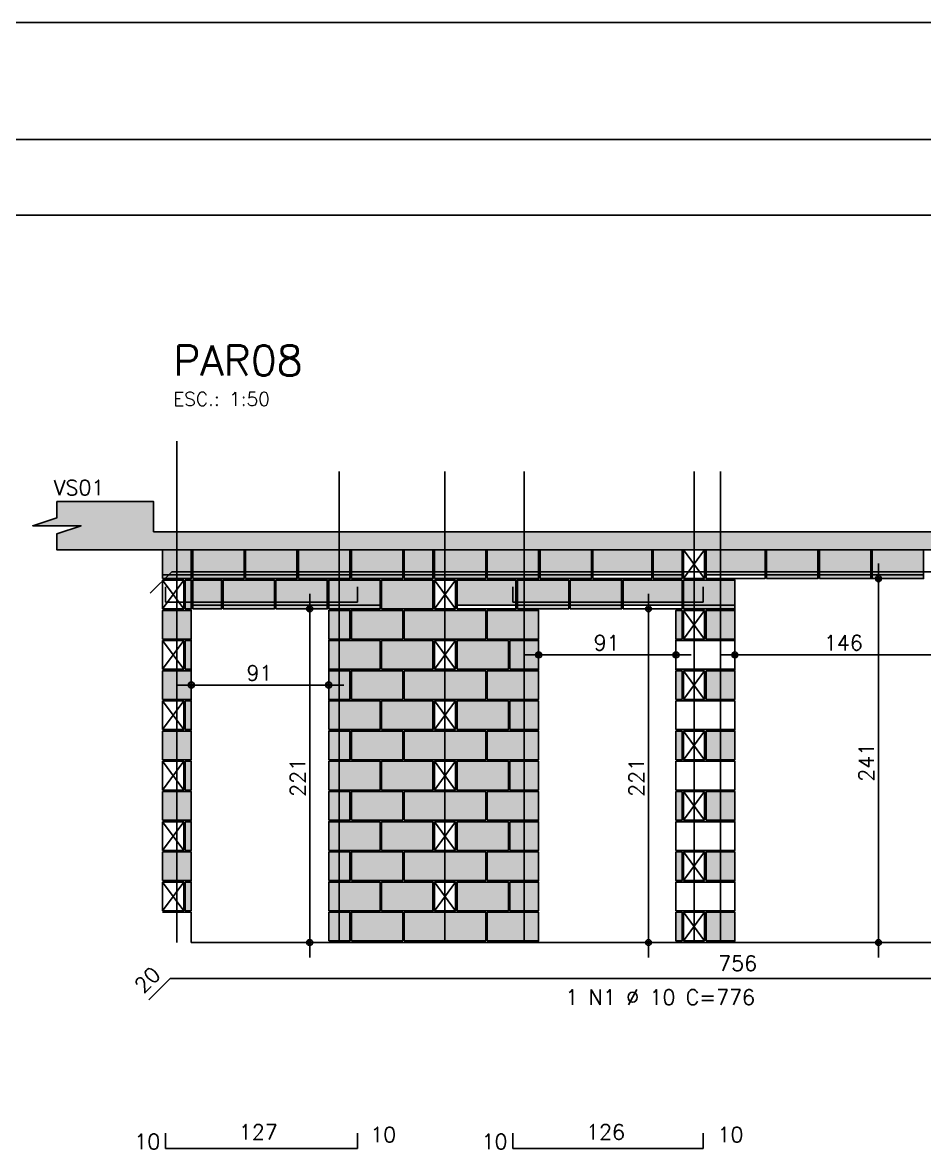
# Model space of a CAD drawing. Extents: x -1.9 to 86, y -1.6 to 61.
# Drawn here: x 6.68 to 18.62, y 45.97 to 60.95 of the extents above; entities that cross this region are included whole.
import ezdxf

# ---------------------------------------------------------------- set-up
doc = ezdxf.new("R2010")
doc.units = 0
doc.header["$MEASUREMENT"] = 0
doc.linetypes.add('HIDDEN', pattern=[9.525, 6.35, -3.175])
doc.layers.get('Defpoints').update_dxf_attribs({"linetype": 'CONTINUOUS'})
for name, color, linetype in [('25', 1, 'CONTINUOUS'), ('ARQ_FOLHA', 7, 'CONTINUOUS'), ('PENA_01', 1, 'CONTINUOUS'), ('PENA_02', 2, 'CONTINUOUS'), ('PENA_03', 3, 'CONTINUOUS'), ('PENA_05', 5, 'CONTINUOUS'), ('PENA_06', 6, 'CONTINUOUS'), ('PENA_09', 254, 'CONTINUOUS'), ('PENA_11', 252, 'CONTINUOUS'), ('PENA_19', 240, 'CONTINUOUS'), ('PENA_21', 100, 'CONTINUOUS'), ('PENA_23', 50, 'CONTINUOUS')]:
    doc.layers.add(name, color=color, linetype=linetype)
doc.styles.get("Standard").update_dxf_attribs({"font": 'ROMANS.SHX'})

msp = doc.modelspace()

# ---------------------------------------------------------------- linework, layer by layer
at = {"layer": '25', "linetype": 'Continuous'}
for points in [[(8.91, 53.564), (8.83, 53.564), (8.83, 53.184), (8.91, 53.184), (8.91, 53.564)], [(15.41, 53.164), (15.33, 53.164), (15.33, 52.784), (15.41, 52.784), (15.41, 53.164)], [(8.91, 52.764), (8.83, 52.764), (8.83, 52.384), (8.91, 52.384), (8.91, 52.764)], [(15.41, 52.364), (15.33, 52.364), (15.33, 51.984), (15.41, 51.984), (15.41, 52.364)], [(8.91, 51.964), (8.83, 51.964), (8.83, 51.584), (8.91, 51.584), (8.91, 51.964)], [(15.41, 51.564), (15.33, 51.564), (15.33, 51.184), (15.41, 51.184), (15.41, 51.564)], [(8.91, 51.164), (8.83, 51.164), (8.83, 50.784), (8.91, 50.784), (8.91, 51.164)], [(15.41, 50.764), (15.33, 50.764), (15.33, 50.384), (15.41, 50.384), (15.41, 50.764)], [(8.91, 50.364), (8.83, 50.364), (8.83, 49.984), (8.91, 49.984), (8.91, 50.364)], [(15.41, 49.964), (15.33, 49.964), (15.33, 49.584), (15.41, 49.584), (15.41, 49.964)], [(8.91, 49.564), (8.83, 49.564), (8.83, 49.184), (8.91, 49.184), (8.91, 49.564)], [(15.41, 49.164), (15.33, 49.164), (15.33, 48.784), (15.41, 48.784), (15.41, 49.164)]]:
    msp.add_lwpolyline(points, dxfattribs=at)
for points in [[(8.91, 53.564), (8.83, 53.564), (8.83, 53.184)], [(8.91, 53.564), (8.83, 53.184), (8.91, 53.184)], [(8.91, 53.564), (8.91, 53.184), (8.91, 53.564)], [(15.41, 53.164), (15.33, 53.164), (15.33, 52.784)], [(15.41, 53.164), (15.33, 52.784), (15.41, 52.784)], [(15.41, 53.164), (15.41, 52.784), (15.41, 53.164)], [(8.91, 52.764), (8.83, 52.764), (8.83, 52.384)], [(8.91, 52.764), (8.83, 52.384), (8.91, 52.384)], [(8.91, 52.764), (8.91, 52.384), (8.91, 52.764)], [(15.41, 52.364), (15.33, 52.364), (15.33, 51.984)], [(15.41, 52.364), (15.33, 51.984), (15.41, 51.984)], [(15.41, 52.364), (15.41, 51.984), (15.41, 52.364)], [(8.91, 51.964), (8.83, 51.964), (8.83, 51.584)], [(8.91, 51.964), (8.83, 51.584), (8.91, 51.584)], [(8.91, 51.964), (8.91, 51.584), (8.91, 51.964)], [(15.41, 51.564), (15.33, 51.564), (15.33, 51.184)], [(15.41, 51.564), (15.33, 51.184), (15.41, 51.184)], [(15.41, 51.564), (15.41, 51.184), (15.41, 51.564)], [(8.91, 51.164), (8.83, 51.164), (8.83, 50.784)], [(8.91, 51.164), (8.83, 50.784), (8.91, 50.784)], [(8.91, 51.164), (8.91, 50.784), (8.91, 51.164)], [(15.41, 50.764), (15.33, 50.764), (15.33, 50.384)], [(15.41, 50.764), (15.33, 50.384), (15.41, 50.384)], [(15.41, 50.764), (15.41, 50.384), (15.41, 50.764)], [(8.91, 50.364), (8.83, 50.364), (8.83, 49.984)], [(8.91, 50.364), (8.83, 49.984), (8.91, 49.984)], [(8.91, 50.364), (8.91, 49.984), (8.91, 50.364)], [(15.41, 49.964), (15.33, 49.964), (15.33, 49.584)], [(15.41, 49.964), (15.33, 49.584), (15.41, 49.584)], [(15.41, 49.964), (15.41, 49.584), (15.41, 49.964)], [(8.91, 49.564), (8.83, 49.564), (8.83, 49.184)], [(8.91, 49.564), (8.83, 49.184), (8.91, 49.184)], [(8.91, 49.564), (8.91, 49.184), (8.91, 49.564)], [(15.41, 49.164), (15.33, 49.164), (15.33, 48.784)], [(15.41, 49.164), (15.33, 48.784), (15.41, 48.784)], [(15.41, 49.164), (15.41, 48.784), (15.41, 49.164)]]:
    msp.add_solid(points, dxfattribs=at)
at = {"layer": 'ARQ_FOLHA', "color": 1}
for points in [[(0, 0), (84.1, 0), (84.1, 59.4), (0, 59.4)], [(2.5, 1), (83.1, 1), (83.1, 58.4), (2.5, 58.4)]]:
    msp.add_lwpolyline(points, close=True, dxfattribs=at)
at = {"layer": 'Defpoints', "color": 8, "linetype": 'HIDDEN', "ltscale": 100}
msp.add_lwpolyline([(-1.95, 60.95), (-1.95, -1.55), (86.05, -1.55), (86.05, 60.95)], close=True, dxfattribs=at)
at = {"layer": 'PENA_01', "linetype": 'Continuous'}
for p, q in [((18.013, 53.784), (18.013, 48.564)), ((8.53, 53.634), (8.91, 53.634)), ((8.93, 53.634), (9.61, 53.634)), ((9.63, 53.634), (10.31, 53.634)), ((10.33, 53.634), (11.01, 53.634)), ((11.03, 53.634), (11.71, 53.634)), ((11.73, 53.634), (12.11, 53.634)), ((12.13, 53.634), (12.81, 53.634)), ((12.83, 53.634), (13.51, 53.634)), ((13.53, 53.634), (14.21, 53.634)), ((14.23, 53.634), (15.01, 53.634)), ((15.03, 53.634), (15.41, 53.634)), ((15.73, 53.634), (16.51, 53.634)), ((16.53, 53.634), (17.21, 53.634)), ((17.23, 53.634), (17.91, 53.634)), ((17.93, 53.634), (18.61, 53.634)), ((18.07, 53.584), (17.813, 53.584)), ((10.479, 53.384), (10.479, 48.564)), ((14.966, 53.384), (14.966, 48.564)), ((8.93, 53.234), (9.31, 53.234)), ((9.33, 53.234), (10.01, 53.234)), ((10.03, 53.234), (10.71, 53.234)), ((10.51, 53.184), (10.279, 53.184)), ((10.73, 53.234), (11.41, 53.234)), ((12.43, 53.234), (13.21, 53.234)), ((13.23, 53.234), (13.91, 53.234)), ((13.93, 53.234), (14.61, 53.234)), ((14.63, 53.234), (15.41, 53.234)), ((14.82, 53.184), (14.766, 53.184)), ((15.43, 53.234), (16.11, 53.234)), ((16.11, 53.199), (16.11, 52.374)), ((8.91, 52.774), (8.91, 51.974)), ((10.73, 52.774), (10.73, 51.974)), ((13.51, 52.774), (13.51, 52.374)), ((15.33, 52.774), (15.33, 52.374)), ((13.31, 52.574), (15.53, 52.574)), ((15.91, 52.574), (19.23, 52.574)), ((8.71, 52.174), (10.93, 52.174)), ((10.53, 48.764), (10.279, 48.764)), ((14.954, 48.764), (14.766, 48.764)), ((18.15, 48.764), (17.813, 48.764))]:
    msp.add_line(p, q, dxfattribs=at)
at = {"layer": 'PENA_02', "linetype": 'Continuous'}
for p, q in [((15.71, 53.964), (15.43, 53.964)), ((15.43, 53.964), (15.43, 53.584)), ((15.71, 53.584), (15.71, 53.964)), ((8.81, 53.564), (8.53, 53.564)), ((8.53, 53.564), (8.53, 53.184)), ((8.81, 53.184), (8.81, 53.564)), ((12.41, 53.564), (12.13, 53.564)), ((12.13, 53.564), (12.13, 53.184)), ((12.41, 53.184), (12.41, 53.564)), ((15.43, 53.584), (15.71, 53.584)), ((8.53, 53.184), (8.81, 53.184)), ((12.13, 53.184), (12.41, 53.184)), ((15.71, 53.164), (15.43, 53.164)), ((15.43, 53.164), (15.43, 52.784)), ((15.71, 52.784), (15.71, 53.164)), ((8.81, 52.764), (8.53, 52.764)), ((8.53, 52.764), (8.53, 52.384)), ((8.81, 52.384), (8.81, 52.764)), ((12.41, 52.764), (12.13, 52.764)), ((12.13, 52.764), (12.13, 52.384)), ((12.41, 52.384), (12.41, 52.764)), ((15.43, 52.784), (15.71, 52.784)), ((8.53, 52.384), (8.81, 52.384)), ((12.13, 52.384), (12.41, 52.384)), ((15.71, 52.364), (15.43, 52.364)), ((15.43, 52.364), (15.43, 51.984)), ((15.71, 51.984), (15.71, 52.364)), ((15.43, 51.984), (15.71, 51.984)), ((8.81, 51.964), (8.53, 51.964)), ((8.53, 51.964), (8.53, 51.584)), ((8.81, 51.584), (8.81, 51.964)), ((12.41, 51.964), (12.13, 51.964)), ((12.13, 51.964), (12.13, 51.584)), ((12.41, 51.584), (12.41, 51.964)), ((8.53, 51.584), (8.81, 51.584)), ((12.13, 51.584), (12.41, 51.584)), ((15.71, 51.564), (15.43, 51.564)), ((15.43, 51.564), (15.43, 51.184)), ((15.71, 51.184), (15.71, 51.564)), ((8.81, 51.164), (8.53, 51.164)), ((8.53, 51.164), (8.53, 50.784)), ((8.81, 50.784), (8.81, 51.164)), ((12.41, 51.164), (12.13, 51.164)), ((12.13, 51.164), (12.13, 50.784)), ((12.41, 50.784), (12.41, 51.164)), ((15.43, 51.184), (15.71, 51.184)), ((8.53, 50.784), (8.81, 50.784)), ((12.13, 50.784), (12.41, 50.784)), ((15.71, 50.764), (15.43, 50.764)), ((15.43, 50.764), (15.43, 50.384)), ((15.71, 50.384), (15.71, 50.764)), ((8.81, 50.364), (8.53, 50.364)), ((8.53, 50.364), (8.53, 49.984)), ((8.81, 49.984), (8.81, 50.364)), ((12.41, 50.364), (12.13, 50.364)), ((12.13, 50.364), (12.13, 49.984)), ((12.41, 49.984), (12.41, 50.364)), ((15.43, 50.384), (15.71, 50.384)), ((8.53, 49.984), (8.81, 49.984)), ((12.13, 49.984), (12.41, 49.984)), ((15.71, 49.964), (15.43, 49.964)), ((15.43, 49.964), (15.43, 49.584)), ((15.71, 49.584), (15.71, 49.964)), ((15.43, 49.584), (15.71, 49.584)), ((8.81, 49.564), (8.53, 49.564)), ((8.53, 49.564), (8.53, 49.184)), ((8.81, 49.184), (8.81, 49.564)), ((12.41, 49.564), (12.13, 49.564)), ((12.13, 49.564), (12.13, 49.184)), ((12.41, 49.184), (12.41, 49.564)), ((8.53, 49.184), (8.81, 49.184)), ((8.91, 49.164), (8.53, 49.164)), ((8.91, 48.764), (8.91, 49.164)), ((12.13, 49.184), (12.41, 49.184)), ((15.71, 49.164), (15.43, 49.164)), ((15.43, 49.164), (15.43, 48.784)), ((15.71, 48.784), (15.71, 49.164)), ((8.91, 48.764), (35.21, 48.764)), ((15.43, 48.784), (15.71, 48.784))]:
    msp.add_line(p, q, dxfattribs=at)
for points in [[(8.41, 54.204), (35.21, 54.204), (35.21, 53.964), (7.13, 53.964), (7.13, 54.178), (7.45, 54.284), (6.81, 54.284), (7.13, 54.391), (7.13, 54.604), (8.41, 54.604), (8.41, 54.204)], [(8.53, 53.584), (8.91, 53.584), (8.91, 53.964), (8.53, 53.964), (8.53, 53.584)], [(8.93, 53.584), (9.61, 53.584), (9.61, 53.964), (8.93, 53.964), (8.93, 53.584)], [(9.63, 53.584), (10.31, 53.584), (10.31, 53.964), (9.63, 53.964), (9.63, 53.584)], [(10.33, 53.584), (11.01, 53.584), (11.01, 53.964), (10.33, 53.964), (10.33, 53.584)], [(11.03, 53.584), (11.71, 53.584), (11.71, 53.964), (11.03, 53.964), (11.03, 53.584)], [(11.73, 53.584), (12.11, 53.584), (12.11, 53.964), (11.73, 53.964), (11.73, 53.584)], [(12.13, 53.584), (12.81, 53.584), (12.81, 53.964), (12.13, 53.964), (12.13, 53.584)], [(12.83, 53.584), (13.51, 53.584), (13.51, 53.964), (12.83, 53.964), (12.83, 53.584)], [(13.53, 53.584), (14.21, 53.584), (14.21, 53.964), (13.53, 53.964), (13.53, 53.584)], [(14.23, 53.584), (15.01, 53.584), (15.01, 53.964), (14.23, 53.964), (14.23, 53.584)], [(15.03, 53.584), (15.41, 53.584), (15.41, 53.964), (15.03, 53.964), (15.03, 53.584)], [(15.73, 53.584), (16.51, 53.584), (16.51, 53.964), (15.73, 53.964), (15.73, 53.584)], [(16.53, 53.584), (17.21, 53.584), (17.21, 53.964), (16.53, 53.964), (16.53, 53.584)], [(17.23, 53.584), (17.91, 53.584), (17.91, 53.964), (17.23, 53.964), (17.23, 53.584)], [(17.93, 53.584), (18.61, 53.584), (18.61, 53.964), (17.93, 53.964), (17.93, 53.584)], [(8.83, 53.184), (8.91, 53.184), (8.91, 53.564), (8.83, 53.564), (8.83, 53.184)], [(8.93, 53.184), (9.31, 53.184), (9.31, 53.564), (8.93, 53.564), (8.93, 53.184)], [(9.33, 53.184), (10.01, 53.184), (10.01, 53.564), (9.33, 53.564), (9.33, 53.184)], [(10.03, 53.184), (10.71, 53.184), (10.71, 53.564), (10.03, 53.564), (10.03, 53.184)], [(10.73, 53.184), (11.41, 53.184), (11.41, 53.564), (10.73, 53.564), (10.73, 53.184)], [(11.43, 53.184), (12.11, 53.184), (12.11, 53.564), (11.43, 53.564), (11.43, 53.184)], [(12.43, 53.184), (13.21, 53.184), (13.21, 53.564), (12.43, 53.564), (12.43, 53.184)], [(13.23, 53.184), (13.91, 53.184), (13.91, 53.564), (13.23, 53.564), (13.23, 53.184)], [(13.93, 53.184), (14.61, 53.184), (14.61, 53.564), (13.93, 53.564), (13.93, 53.184)], [(14.63, 53.184), (15.41, 53.184), (15.41, 53.564), (14.63, 53.564), (14.63, 53.184)], [(15.43, 53.184), (16.11, 53.184), (16.11, 53.564), (15.43, 53.564), (15.43, 53.184)], [(8.53, 52.784), (8.91, 52.784), (8.91, 53.164), (8.53, 53.164), (8.53, 52.784)], [(10.73, 52.784), (11.01, 52.784), (11.01, 53.164), (10.73, 53.164), (10.73, 52.784)], [(11.03, 52.784), (11.71, 52.784), (11.71, 53.164), (11.03, 53.164), (11.03, 52.784)], [(11.73, 52.784), (12.81, 52.784), (12.81, 53.164), (11.73, 53.164), (11.73, 52.784)], [(12.83, 52.784), (13.51, 52.784), (13.51, 53.164), (12.83, 53.164), (12.83, 52.784)], [(15.33, 52.784), (15.41, 52.784), (15.41, 53.164), (15.33, 53.164), (15.33, 52.784)], [(15.73, 52.784), (16.11, 52.784), (16.11, 53.164), (15.73, 53.164), (15.73, 52.784)], [(8.83, 52.384), (8.91, 52.384), (8.91, 52.764), (8.83, 52.764), (8.83, 52.384)], [(10.73, 52.384), (11.41, 52.384), (11.41, 52.764), (10.73, 52.764), (10.73, 52.384)], [(11.43, 52.384), (12.11, 52.384), (12.11, 52.764), (11.43, 52.764), (11.43, 52.384)], [(12.43, 52.384), (13.11, 52.384), (13.11, 52.764), (12.43, 52.764), (12.43, 52.384)], [(13.13, 52.384), (13.51, 52.384), (13.51, 52.764), (13.13, 52.764), (13.13, 52.384)], [(15.33, 52.384), (16.11, 52.384), (16.11, 52.764), (15.33, 52.764), (15.33, 52.384)], [(8.53, 51.984), (8.91, 51.984), (8.91, 52.364), (8.53, 52.364), (8.53, 51.984)], [(10.73, 51.984), (11.01, 51.984), (11.01, 52.364), (10.73, 52.364), (10.73, 51.984)], [(11.03, 51.984), (11.71, 51.984), (11.71, 52.364), (11.03, 52.364), (11.03, 51.984)], [(11.73, 51.984), (12.81, 51.984), (12.81, 52.364), (11.73, 52.364), (11.73, 51.984)], [(12.83, 51.984), (13.51, 51.984), (13.51, 52.364), (12.83, 52.364), (12.83, 51.984)], [(15.33, 51.984), (15.41, 51.984), (15.41, 52.364), (15.33, 52.364), (15.33, 51.984)], [(15.73, 51.984), (16.11, 51.984), (16.11, 52.364), (15.73, 52.364), (15.73, 51.984)], [(8.83, 51.584), (8.91, 51.584), (8.91, 51.964), (8.83, 51.964), (8.83, 51.584)], [(10.73, 51.584), (11.41, 51.584), (11.41, 51.964), (10.73, 51.964), (10.73, 51.584)], [(11.43, 51.584), (12.11, 51.584), (12.11, 51.964), (11.43, 51.964), (11.43, 51.584)], [(12.43, 51.584), (13.11, 51.584), (13.11, 51.964), (12.43, 51.964), (12.43, 51.584)], [(13.13, 51.584), (13.51, 51.584), (13.51, 51.964), (13.13, 51.964), (13.13, 51.584)], [(15.33, 51.584), (16.11, 51.584), (16.11, 51.964), (15.33, 51.964), (15.33, 51.584)], [(8.53, 51.184), (8.91, 51.184), (8.91, 51.564), (8.53, 51.564), (8.53, 51.184)], [(10.73, 51.184), (11.01, 51.184), (11.01, 51.564), (10.73, 51.564), (10.73, 51.184)], [(11.03, 51.184), (11.71, 51.184), (11.71, 51.564), (11.03, 51.564), (11.03, 51.184)], [(11.73, 51.184), (12.81, 51.184), (12.81, 51.564), (11.73, 51.564), (11.73, 51.184)], [(12.83, 51.184), (13.51, 51.184), (13.51, 51.564), (12.83, 51.564), (12.83, 51.184)], [(15.33, 51.184), (15.41, 51.184), (15.41, 51.564), (15.33, 51.564), (15.33, 51.184)], [(15.73, 51.184), (16.11, 51.184), (16.11, 51.564), (15.73, 51.564), (15.73, 51.184)], [(8.83, 50.784), (8.91, 50.784), (8.91, 51.164), (8.83, 51.164), (8.83, 50.784)], [(10.73, 50.784), (11.41, 50.784), (11.41, 51.164), (10.73, 51.164), (10.73, 50.784)], [(11.43, 50.784), (12.11, 50.784), (12.11, 51.164), (11.43, 51.164), (11.43, 50.784)], [(12.43, 50.784), (13.11, 50.784), (13.11, 51.164), (12.43, 51.164), (12.43, 50.784)], [(13.13, 50.784), (13.51, 50.784), (13.51, 51.164), (13.13, 51.164), (13.13, 50.784)], [(15.33, 50.784), (16.11, 50.784), (16.11, 51.164), (15.33, 51.164), (15.33, 50.784)], [(8.53, 50.384), (8.91, 50.384), (8.91, 50.764), (8.53, 50.764), (8.53, 50.384)], [(10.73, 50.384), (11.01, 50.384), (11.01, 50.764), (10.73, 50.764), (10.73, 50.384)], [(11.03, 50.384), (11.71, 50.384), (11.71, 50.764), (11.03, 50.764), (11.03, 50.384)], [(11.73, 50.384), (12.81, 50.384), (12.81, 50.764), (11.73, 50.764), (11.73, 50.384)], [(12.83, 50.384), (13.51, 50.384), (13.51, 50.764), (12.83, 50.764), (12.83, 50.384)], [(15.33, 50.384), (15.41, 50.384), (15.41, 50.764), (15.33, 50.764), (15.33, 50.384)], [(15.73, 50.384), (16.11, 50.384), (16.11, 50.764), (15.73, 50.764), (15.73, 50.384)], [(8.83, 49.984), (8.91, 49.984), (8.91, 50.364), (8.83, 50.364), (8.83, 49.984)], [(10.73, 49.984), (11.41, 49.984), (11.41, 50.364), (10.73, 50.364), (10.73, 49.984)], [(11.43, 49.984), (12.11, 49.984), (12.11, 50.364), (11.43, 50.364), (11.43, 49.984)], [(12.43, 49.984), (13.11, 49.984), (13.11, 50.364), (12.43, 50.364), (12.43, 49.984)], [(13.13, 49.984), (13.51, 49.984), (13.51, 50.364), (13.13, 50.364), (13.13, 49.984)], [(15.33, 49.984), (16.11, 49.984), (16.11, 50.364), (15.33, 50.364), (15.33, 49.984)], [(8.53, 49.584), (8.91, 49.584), (8.91, 49.964), (8.53, 49.964), (8.53, 49.584)], [(10.73, 49.584), (11.01, 49.584), (11.01, 49.964), (10.73, 49.964), (10.73, 49.584)], [(11.03, 49.584), (11.71, 49.584), (11.71, 49.964), (11.03, 49.964), (11.03, 49.584)], [(11.73, 49.584), (12.81, 49.584), (12.81, 49.964), (11.73, 49.964), (11.73, 49.584)], [(12.83, 49.584), (13.51, 49.584), (13.51, 49.964), (12.83, 49.964), (12.83, 49.584)], [(15.33, 49.584), (15.41, 49.584), (15.41, 49.964), (15.33, 49.964), (15.33, 49.584)], [(15.73, 49.584), (16.11, 49.584), (16.11, 49.964), (15.73, 49.964), (15.73, 49.584)], [(8.83, 49.184), (8.91, 49.184), (8.91, 49.564), (8.83, 49.564), (8.83, 49.184)], [(10.73, 49.184), (11.41, 49.184), (11.41, 49.564), (10.73, 49.564), (10.73, 49.184)], [(11.43, 49.184), (12.11, 49.184), (12.11, 49.564), (11.43, 49.564), (11.43, 49.184)], [(12.43, 49.184), (13.11, 49.184), (13.11, 49.564), (12.43, 49.564), (12.43, 49.184)], [(13.13, 49.184), (13.51, 49.184), (13.51, 49.564), (13.13, 49.564), (13.13, 49.184)], [(15.33, 49.184), (16.11, 49.184), (16.11, 49.564), (15.33, 49.564), (15.33, 49.184)], [(10.73, 48.784), (11.01, 48.784), (11.01, 49.164), (10.73, 49.164), (10.73, 48.784)], [(11.03, 48.784), (11.71, 48.784), (11.71, 49.164), (11.03, 49.164), (11.03, 48.784)], [(11.73, 48.784), (12.81, 48.784), (12.81, 49.164), (11.73, 49.164), (11.73, 48.784)], [(12.83, 48.784), (13.51, 48.784), (13.51, 49.164), (12.83, 49.164), (12.83, 48.784)], [(15.33, 48.784), (15.41, 48.784), (15.41, 49.164), (15.33, 49.164), (15.33, 48.784)], [(15.73, 48.784), (16.11, 48.784), (16.11, 49.164), (15.73, 49.164), (15.73, 48.784)]]:
    msp.add_lwpolyline(points, dxfattribs=at)
for centre, radius in [((18.013, 53.584), 0.04), ((18.013, 53.584), 0.02), ((10.479, 53.184), 0.04), ((10.479, 53.184), 0.02), ((14.966, 53.184), 0.04), ((14.966, 53.184), 0.02), ((13.51, 52.574), 0.04), ((13.51, 52.574), 0.02), ((15.33, 52.574), 0.04), ((15.33, 52.574), 0.02), ((16.11, 52.574), 0.04), ((16.11, 52.574), 0.02), ((8.91, 52.174), 0.04), ((8.91, 52.174), 0.02), ((10.73, 52.174), 0.04), ((10.73, 52.174), 0.02), ((10.479, 48.764), 0.04), ((10.479, 48.764), 0.02), ((14.966, 48.764), 0.04), ((14.966, 48.764), 0.02), ((18.013, 48.764), 0.04), ((18.013, 48.764), 0.02)]:
    msp.add_circle(centre, radius, dxfattribs=at)
at = {"layer": 'PENA_03', "linetype": 'Continuous'}
for p, q in [((15.43, 53.584), (15.71, 53.964)), ((15.71, 53.584), (15.43, 53.964)), ((8.53, 53.184), (8.81, 53.564)), ((8.81, 53.184), (8.53, 53.564)), ((12.13, 53.184), (12.41, 53.564)), ((12.41, 53.184), (12.13, 53.564)), ((15.43, 52.784), (15.71, 53.164)), ((15.71, 52.784), (15.43, 53.164)), ((8.53, 52.384), (8.81, 52.764)), ((8.81, 52.384), (8.53, 52.764)), ((12.13, 52.384), (12.41, 52.764)), ((12.41, 52.384), (12.13, 52.764)), ((15.43, 51.984), (15.71, 52.364)), ((15.71, 51.984), (15.43, 52.364)), ((8.53, 51.584), (8.81, 51.964)), ((8.81, 51.584), (8.53, 51.964)), ((12.13, 51.584), (12.41, 51.964)), ((12.41, 51.584), (12.13, 51.964)), ((15.43, 51.184), (15.71, 51.564)), ((15.71, 51.184), (15.43, 51.564)), ((8.53, 50.784), (8.81, 51.164)), ((8.81, 50.784), (8.53, 51.164)), ((12.13, 50.784), (12.41, 51.164)), ((12.41, 50.784), (12.13, 51.164)), ((15.43, 50.384), (15.71, 50.764)), ((15.71, 50.384), (15.43, 50.764)), ((8.53, 49.984), (8.81, 50.364)), ((8.81, 49.984), (8.53, 50.364)), ((12.13, 49.984), (12.41, 50.364)), ((12.41, 49.984), (12.13, 50.364)), ((15.43, 49.584), (15.71, 49.964)), ((15.71, 49.584), (15.43, 49.964)), ((8.53, 49.184), (8.81, 49.564)), ((8.81, 49.184), (8.53, 49.564)), ((12.13, 49.184), (12.41, 49.564)), ((12.41, 49.184), (12.13, 49.564)), ((15.43, 48.784), (15.71, 49.164)), ((15.71, 48.784), (15.43, 49.164))]:
    msp.add_line(p, q, dxfattribs=at)
at = {"layer": 'PENA_05', "linetype": 'Continuous'}
for p, q in [((8.367, 53.392), (8.65, 53.674)), ((8.65, 53.674), (23.77, 53.674)), ((8.57, 53.474), (8.57, 53.274)), ((11.11, 53.274), (11.11, 53.475)), ((13.17, 53.474), (13.17, 53.274)), ((15.69, 53.274), (15.69, 53.475)), ((8.57, 53.274), (11.11, 53.274)), ((13.17, 53.274), (15.69, 53.274)), ((8.348, 48.006), (8.63, 48.289)), ((8.63, 48.289), (23.75, 48.289)), ((8.57, 46.236), (8.57, 46.036)), ((11.11, 46.036), (11.11, 46.237)), ((13.17, 46.236), (13.17, 46.036)), ((15.69, 46.036), (15.69, 46.237)), ((8.57, 46.036), (11.11, 46.036)), ((13.17, 46.036), (15.69, 46.036))]:
    msp.add_line(p, q, dxfattribs=at)
for points in [[(8.72, 55.404), (8.72, 48.764)], [(10.87, 55.004), (10.87, 48.764)], [(12.27, 55.004), (12.27, 48.764)], [(13.32, 55.004), (13.32, 48.764)], [(15.57, 55.004), (15.57, 48.764)], [(15.92, 55.004), (15.92, 48.764)]]:
    msp.add_lwpolyline(points, dxfattribs=at)
at = {"layer": 'PENA_09', "linetype": 'Continuous'}
for points in [[(8.53, 53.634), (8.91, 53.634), (8.91, 53.964), (8.53, 53.964), (8.53, 53.634)], [(8.93, 53.634), (9.61, 53.634), (9.61, 53.964), (8.93, 53.964), (8.93, 53.634)], [(9.63, 53.634), (10.31, 53.634), (10.31, 53.964), (9.63, 53.964), (9.63, 53.634)], [(10.33, 53.634), (11.01, 53.634), (11.01, 53.964), (10.33, 53.964), (10.33, 53.634)], [(11.03, 53.634), (11.71, 53.634), (11.71, 53.964), (11.03, 53.964), (11.03, 53.634)], [(11.73, 53.634), (12.11, 53.634), (12.11, 53.964), (11.73, 53.964), (11.73, 53.634)], [(12.13, 53.634), (12.81, 53.634), (12.81, 53.964), (12.13, 53.964), (12.13, 53.634)], [(12.83, 53.634), (13.51, 53.634), (13.51, 53.964), (12.83, 53.964), (12.83, 53.634)], [(13.53, 53.634), (14.21, 53.634), (14.21, 53.964), (13.53, 53.964), (13.53, 53.634)], [(14.23, 53.634), (15.01, 53.634), (15.01, 53.964), (14.23, 53.964), (14.23, 53.634)], [(15.03, 53.634), (15.41, 53.634), (15.41, 53.964), (15.03, 53.964), (15.03, 53.634)], [(15.73, 53.634), (16.51, 53.634), (16.51, 53.964), (15.73, 53.964), (15.73, 53.634)], [(16.53, 53.634), (17.21, 53.634), (17.21, 53.964), (16.53, 53.964), (16.53, 53.634)], [(17.23, 53.634), (17.91, 53.634), (17.91, 53.964), (17.23, 53.964), (17.23, 53.634)], [(17.93, 53.634), (18.61, 53.634), (18.61, 53.964), (17.93, 53.964), (17.93, 53.634)], [(8.93, 53.234), (9.31, 53.234), (9.31, 53.564), (8.93, 53.564), (8.93, 53.234)], [(9.33, 53.234), (10.01, 53.234), (10.01, 53.564), (9.33, 53.564), (9.33, 53.234)], [(10.03, 53.234), (10.71, 53.234), (10.71, 53.564), (10.03, 53.564), (10.03, 53.234)], [(10.73, 53.234), (11.41, 53.234), (11.41, 53.564), (10.73, 53.564), (10.73, 53.234)], [(12.43, 53.234), (13.21, 53.234), (13.21, 53.564), (12.43, 53.564), (12.43, 53.234)], [(13.23, 53.234), (13.91, 53.234), (13.91, 53.564), (13.23, 53.564), (13.23, 53.234)], [(13.93, 53.234), (14.61, 53.234), (14.61, 53.564), (13.93, 53.564), (13.93, 53.234)], [(14.63, 53.234), (15.41, 53.234), (15.41, 53.564), (14.63, 53.564), (14.63, 53.234)], [(15.43, 53.234), (16.11, 53.234), (16.11, 53.564), (15.43, 53.564), (15.43, 53.234)], [(10.73, 52.784), (11.01, 52.784), (11.01, 53.164), (10.73, 53.164), (10.73, 52.784)], [(10.73, 51.984), (11.01, 51.984), (11.01, 52.364), (10.73, 52.364), (10.73, 51.984)], [(10.73, 51.184), (11.01, 51.184), (11.01, 51.564), (10.73, 51.564), (10.73, 51.184)], [(10.73, 50.384), (11.01, 50.384), (11.01, 50.764), (10.73, 50.764), (10.73, 50.384)], [(10.73, 49.584), (11.01, 49.584), (11.01, 49.964), (10.73, 49.964), (10.73, 49.584)], [(10.73, 48.784), (11.01, 48.784), (11.01, 49.164), (10.73, 49.164), (10.73, 48.784)]]:
    msp.add_lwpolyline(points, dxfattribs=at)
for points in [[(8.53, 53.634), (8.91, 53.634), (8.91, 53.964)], [(8.53, 53.634), (8.91, 53.964), (8.53, 53.964)], [(8.53, 53.634), (8.53, 53.964), (8.53, 53.634)], [(8.93, 53.634), (9.61, 53.634), (9.61, 53.964)], [(8.93, 53.634), (9.61, 53.964), (8.93, 53.964)], [(8.93, 53.634), (8.93, 53.964), (8.93, 53.634)], [(9.63, 53.634), (10.31, 53.634), (10.31, 53.964)], [(9.63, 53.634), (10.31, 53.964), (9.63, 53.964)], [(9.63, 53.634), (9.63, 53.964), (9.63, 53.634)], [(10.33, 53.634), (11.01, 53.634), (11.01, 53.964)], [(10.33, 53.634), (11.01, 53.964), (10.33, 53.964)], [(10.33, 53.634), (10.33, 53.964), (10.33, 53.634)], [(11.03, 53.634), (11.71, 53.634), (11.71, 53.964)], [(11.03, 53.634), (11.71, 53.964), (11.03, 53.964)], [(11.03, 53.634), (11.03, 53.964), (11.03, 53.634)], [(11.73, 53.634), (12.11, 53.634), (12.11, 53.964)], [(11.73, 53.634), (12.11, 53.964), (11.73, 53.964)], [(11.73, 53.634), (11.73, 53.964), (11.73, 53.634)], [(12.13, 53.634), (12.81, 53.634), (12.81, 53.964)], [(12.13, 53.634), (12.81, 53.964), (12.13, 53.964)], [(12.13, 53.634), (12.13, 53.964), (12.13, 53.634)], [(12.83, 53.634), (13.51, 53.634), (13.51, 53.964)], [(12.83, 53.634), (13.51, 53.964), (12.83, 53.964)], [(12.83, 53.634), (12.83, 53.964), (12.83, 53.634)], [(13.53, 53.634), (14.21, 53.634), (14.21, 53.964)], [(13.53, 53.634), (14.21, 53.964), (13.53, 53.964)], [(13.53, 53.634), (13.53, 53.964), (13.53, 53.634)], [(14.23, 53.634), (15.01, 53.634), (15.01, 53.964)], [(14.23, 53.634), (15.01, 53.964), (14.23, 53.964)], [(14.23, 53.634), (14.23, 53.964), (14.23, 53.634)], [(15.03, 53.634), (15.41, 53.634), (15.41, 53.964)], [(15.03, 53.634), (15.41, 53.964), (15.03, 53.964)], [(15.03, 53.634), (15.03, 53.964), (15.03, 53.634)], [(15.73, 53.634), (16.51, 53.634), (16.51, 53.964)], [(15.73, 53.634), (16.51, 53.964), (15.73, 53.964)], [(15.73, 53.634), (15.73, 53.964), (15.73, 53.634)], [(16.53, 53.634), (17.21, 53.634), (17.21, 53.964)], [(16.53, 53.634), (17.21, 53.964), (16.53, 53.964)], [(16.53, 53.634), (16.53, 53.964), (16.53, 53.634)], [(17.23, 53.634), (17.91, 53.634), (17.91, 53.964)], [(17.23, 53.634), (17.91, 53.964), (17.23, 53.964)], [(17.23, 53.634), (17.23, 53.964), (17.23, 53.634)], [(17.93, 53.634), (18.61, 53.634), (18.61, 53.964)], [(17.93, 53.634), (18.61, 53.964), (17.93, 53.964)], [(17.93, 53.634), (17.93, 53.964), (17.93, 53.634)], [(8.93, 53.234), (9.31, 53.234), (9.31, 53.564)], [(8.93, 53.234), (9.31, 53.564), (8.93, 53.564)], [(8.93, 53.234), (8.93, 53.564), (8.93, 53.234)], [(9.33, 53.234), (10.01, 53.234), (10.01, 53.564)], [(9.33, 53.234), (10.01, 53.564), (9.33, 53.564)], [(9.33, 53.234), (9.33, 53.564), (9.33, 53.234)], [(10.03, 53.234), (10.71, 53.234), (10.71, 53.564)], [(10.03, 53.234), (10.71, 53.564), (10.03, 53.564)], [(10.03, 53.234), (10.03, 53.564), (10.03, 53.234)], [(10.73, 53.234), (11.41, 53.234), (11.41, 53.564)], [(10.73, 53.234), (11.41, 53.564), (10.73, 53.564)], [(10.73, 53.234), (10.73, 53.564), (10.73, 53.234)], [(12.43, 53.234), (13.21, 53.234), (13.21, 53.564)], [(12.43, 53.234), (13.21, 53.564), (12.43, 53.564)], [(12.43, 53.234), (12.43, 53.564), (12.43, 53.234)], [(13.23, 53.234), (13.91, 53.234), (13.91, 53.564)], [(13.23, 53.234), (13.91, 53.564), (13.23, 53.564)], [(13.23, 53.234), (13.23, 53.564), (13.23, 53.234)], [(13.93, 53.234), (14.61, 53.234), (14.61, 53.564)], [(13.93, 53.234), (14.61, 53.564), (13.93, 53.564)], [(13.93, 53.234), (13.93, 53.564), (13.93, 53.234)], [(14.63, 53.234), (15.41, 53.234), (15.41, 53.564)], [(14.63, 53.234), (15.41, 53.564), (14.63, 53.564)], [(14.63, 53.234), (14.63, 53.564), (14.63, 53.234)], [(15.43, 53.234), (16.11, 53.234), (16.11, 53.564)], [(15.43, 53.234), (16.11, 53.564), (15.43, 53.564)], [(15.43, 53.234), (15.43, 53.564), (15.43, 53.234)], [(10.73, 52.784), (11.01, 52.784), (11.01, 53.164)], [(10.73, 52.784), (11.01, 53.164), (10.73, 53.164)], [(10.73, 52.784), (10.73, 53.164), (10.73, 52.784)], [(10.73, 51.984), (11.01, 51.984), (11.01, 52.364)], [(10.73, 51.984), (11.01, 52.364), (10.73, 52.364)], [(10.73, 51.984), (10.73, 52.364), (10.73, 51.984)], [(10.73, 51.184), (11.01, 51.184), (11.01, 51.564)], [(10.73, 51.184), (11.01, 51.564), (10.73, 51.564)], [(10.73, 51.184), (10.73, 51.564), (10.73, 51.184)], [(10.73, 50.384), (11.01, 50.384), (11.01, 50.764)], [(10.73, 50.384), (11.01, 50.764), (10.73, 50.764)], [(10.73, 50.384), (10.73, 50.764), (10.73, 50.384)], [(10.73, 49.584), (11.01, 49.584), (11.01, 49.964)], [(10.73, 49.584), (11.01, 49.964), (10.73, 49.964)], [(10.73, 49.584), (10.73, 49.964), (10.73, 49.584)], [(10.73, 48.784), (11.01, 48.784), (11.01, 49.164)], [(10.73, 48.784), (11.01, 49.164), (10.73, 49.164)], [(10.73, 48.784), (10.73, 49.164), (10.73, 48.784)]]:
    msp.add_solid(points, dxfattribs=at)
at = {"layer": 'PENA_11', "linetype": 'Continuous'}
for points in [[(7.45, 54.284), (7.13, 54.391), (8.41, 54.604)], [(8.41, 54.604), (7.13, 54.391), (7.13, 54.604)], [(7.45, 54.284), (8.41, 54.604), (8.41, 54.204)], [(7.45, 54.284), (6.81, 54.284), (7.13, 54.391)], [(7.45, 54.284), (8.41, 54.204), (7.13, 53.964)], [(7.45, 54.284), (7.13, 53.964), (7.13, 54.178)], [(35.21, 53.964), (7.13, 53.964), (8.41, 54.204)], [(35.21, 53.964), (8.41, 54.204), (35.21, 54.204)]]:
    msp.add_solid(points, dxfattribs=at)
at = {"layer": 'PENA_19', "linetype": 'Continuous'}
for points in [[(11.73, 52.784), (12.81, 52.784), (12.81, 53.164), (11.73, 53.164), (11.73, 52.784)], [(11.73, 51.984), (12.81, 51.984), (12.81, 52.364), (11.73, 52.364), (11.73, 51.984)], [(11.73, 51.184), (12.81, 51.184), (12.81, 51.564), (11.73, 51.564), (11.73, 51.184)], [(11.73, 50.384), (12.81, 50.384), (12.81, 50.764), (11.73, 50.764), (11.73, 50.384)], [(11.73, 49.584), (12.81, 49.584), (12.81, 49.964), (11.73, 49.964), (11.73, 49.584)], [(11.73, 48.784), (12.81, 48.784), (12.81, 49.164), (11.73, 49.164), (11.73, 48.784)]]:
    msp.add_lwpolyline(points, dxfattribs=at)
for points in [[(11.73, 52.784), (12.81, 52.784), (12.81, 53.164)], [(11.73, 52.784), (12.81, 53.164), (11.73, 53.164)], [(11.73, 52.784), (11.73, 53.164), (11.73, 52.784)], [(11.73, 51.984), (12.81, 51.984), (12.81, 52.364)], [(11.73, 51.984), (12.81, 52.364), (11.73, 52.364)], [(11.73, 51.984), (11.73, 52.364), (11.73, 51.984)], [(11.73, 51.184), (12.81, 51.184), (12.81, 51.564)], [(11.73, 51.184), (12.81, 51.564), (11.73, 51.564)], [(11.73, 51.184), (11.73, 51.564), (11.73, 51.184)], [(11.73, 50.384), (12.81, 50.384), (12.81, 50.764)], [(11.73, 50.384), (12.81, 50.764), (11.73, 50.764)], [(11.73, 50.384), (11.73, 50.764), (11.73, 50.384)], [(11.73, 49.584), (12.81, 49.584), (12.81, 49.964)], [(11.73, 49.584), (12.81, 49.964), (11.73, 49.964)], [(11.73, 49.584), (11.73, 49.964), (11.73, 49.584)], [(11.73, 48.784), (12.81, 48.784), (12.81, 49.164)], [(11.73, 48.784), (12.81, 49.164), (11.73, 49.164)], [(11.73, 48.784), (11.73, 49.164), (11.73, 48.784)]]:
    msp.add_solid(points, dxfattribs=at)
at = {"layer": 'PENA_21', "linetype": 'Continuous'}
for points in [[(8.93, 53.584), (9.61, 53.584), (9.61, 53.634), (8.93, 53.634), (8.93, 53.584)], [(9.63, 53.584), (10.31, 53.584), (10.31, 53.634), (9.63, 53.634), (9.63, 53.584)], [(10.33, 53.584), (11.01, 53.584), (11.01, 53.634), (10.33, 53.634), (10.33, 53.584)], [(11.03, 53.584), (11.71, 53.584), (11.71, 53.634), (11.03, 53.634), (11.03, 53.584)], [(12.13, 53.584), (12.81, 53.584), (12.81, 53.634), (12.13, 53.634), (12.13, 53.584)], [(12.83, 53.584), (13.51, 53.584), (13.51, 53.634), (12.83, 53.634), (12.83, 53.584)], [(13.53, 53.584), (14.21, 53.584), (14.21, 53.634), (13.53, 53.634), (13.53, 53.584)], [(16.53, 53.584), (17.21, 53.584), (17.21, 53.634), (16.53, 53.634), (16.53, 53.584)], [(17.23, 53.584), (17.91, 53.584), (17.91, 53.634), (17.23, 53.634), (17.23, 53.584)], [(17.93, 53.584), (18.61, 53.584), (18.61, 53.634), (17.93, 53.634), (17.93, 53.584)], [(11.43, 53.184), (12.11, 53.184), (12.11, 53.564), (11.43, 53.564), (11.43, 53.184)], [(9.33, 53.184), (10.01, 53.184), (10.01, 53.234), (9.33, 53.234), (9.33, 53.184)], [(10.03, 53.184), (10.71, 53.184), (10.71, 53.234), (10.03, 53.234), (10.03, 53.184)], [(10.73, 53.184), (11.41, 53.184), (11.41, 53.234), (10.73, 53.234), (10.73, 53.184)], [(13.23, 53.184), (13.91, 53.184), (13.91, 53.234), (13.23, 53.234), (13.23, 53.184)], [(13.93, 53.184), (14.61, 53.184), (14.61, 53.234), (13.93, 53.234), (13.93, 53.184)], [(15.43, 53.184), (16.11, 53.184), (16.11, 53.234), (15.43, 53.234), (15.43, 53.184)], [(11.03, 52.784), (11.71, 52.784), (11.71, 53.164), (11.03, 53.164), (11.03, 52.784)], [(12.83, 52.784), (13.51, 52.784), (13.51, 53.164), (12.83, 53.164), (12.83, 52.784)], [(10.73, 52.384), (11.41, 52.384), (11.41, 52.764), (10.73, 52.764), (10.73, 52.384)], [(11.43, 52.384), (12.11, 52.384), (12.11, 52.764), (11.43, 52.764), (11.43, 52.384)], [(12.43, 52.384), (13.11, 52.384), (13.11, 52.764), (12.43, 52.764), (12.43, 52.384)], [(11.03, 51.984), (11.71, 51.984), (11.71, 52.364), (11.03, 52.364), (11.03, 51.984)], [(12.83, 51.984), (13.51, 51.984), (13.51, 52.364), (12.83, 52.364), (12.83, 51.984)], [(10.73, 51.584), (11.41, 51.584), (11.41, 51.964), (10.73, 51.964), (10.73, 51.584)], [(11.43, 51.584), (12.11, 51.584), (12.11, 51.964), (11.43, 51.964), (11.43, 51.584)], [(12.43, 51.584), (13.11, 51.584), (13.11, 51.964), (12.43, 51.964), (12.43, 51.584)], [(11.03, 51.184), (11.71, 51.184), (11.71, 51.564), (11.03, 51.564), (11.03, 51.184)], [(12.83, 51.184), (13.51, 51.184), (13.51, 51.564), (12.83, 51.564), (12.83, 51.184)], [(10.73, 50.784), (11.41, 50.784), (11.41, 51.164), (10.73, 51.164), (10.73, 50.784)], [(11.43, 50.784), (12.11, 50.784), (12.11, 51.164), (11.43, 51.164), (11.43, 50.784)], [(12.43, 50.784), (13.11, 50.784), (13.11, 51.164), (12.43, 51.164), (12.43, 50.784)], [(11.03, 50.384), (11.71, 50.384), (11.71, 50.764), (11.03, 50.764), (11.03, 50.384)], [(12.83, 50.384), (13.51, 50.384), (13.51, 50.764), (12.83, 50.764), (12.83, 50.384)], [(10.73, 49.984), (11.41, 49.984), (11.41, 50.364), (10.73, 50.364), (10.73, 49.984)], [(11.43, 49.984), (12.11, 49.984), (12.11, 50.364), (11.43, 50.364), (11.43, 49.984)], [(12.43, 49.984), (13.11, 49.984), (13.11, 50.364), (12.43, 50.364), (12.43, 49.984)], [(11.03, 49.584), (11.71, 49.584), (11.71, 49.964), (11.03, 49.964), (11.03, 49.584)], [(12.83, 49.584), (13.51, 49.584), (13.51, 49.964), (12.83, 49.964), (12.83, 49.584)], [(10.73, 49.184), (11.41, 49.184), (11.41, 49.564), (10.73, 49.564), (10.73, 49.184)], [(11.43, 49.184), (12.11, 49.184), (12.11, 49.564), (11.43, 49.564), (11.43, 49.184)], [(12.43, 49.184), (13.11, 49.184), (13.11, 49.564), (12.43, 49.564), (12.43, 49.184)], [(11.03, 48.784), (11.71, 48.784), (11.71, 49.164), (11.03, 49.164), (11.03, 48.784)], [(12.83, 48.784), (13.51, 48.784), (13.51, 49.164), (12.83, 49.164), (12.83, 48.784)]]:
    msp.add_lwpolyline(points, dxfattribs=at)
for points in [[(8.93, 53.584), (9.61, 53.584), (9.61, 53.634)], [(8.93, 53.584), (9.61, 53.634), (8.93, 53.634)], [(8.93, 53.584), (8.93, 53.634), (8.93, 53.584)], [(9.63, 53.584), (10.31, 53.584), (10.31, 53.634)], [(9.63, 53.584), (10.31, 53.634), (9.63, 53.634)], [(9.63, 53.584), (9.63, 53.634), (9.63, 53.584)], [(10.33, 53.584), (11.01, 53.584), (11.01, 53.634)], [(10.33, 53.584), (11.01, 53.634), (10.33, 53.634)], [(10.33, 53.584), (10.33, 53.634), (10.33, 53.584)], [(11.03, 53.584), (11.71, 53.584), (11.71, 53.634)], [(11.03, 53.584), (11.71, 53.634), (11.03, 53.634)], [(11.03, 53.584), (11.03, 53.634), (11.03, 53.584)], [(12.13, 53.584), (12.81, 53.584), (12.81, 53.634)], [(12.13, 53.584), (12.81, 53.634), (12.13, 53.634)], [(12.13, 53.584), (12.13, 53.634), (12.13, 53.584)], [(12.83, 53.584), (13.51, 53.584), (13.51, 53.634)], [(12.83, 53.584), (13.51, 53.634), (12.83, 53.634)], [(12.83, 53.584), (12.83, 53.634), (12.83, 53.584)], [(13.53, 53.584), (14.21, 53.584), (14.21, 53.634)], [(13.53, 53.584), (14.21, 53.634), (13.53, 53.634)], [(13.53, 53.584), (13.53, 53.634), (13.53, 53.584)], [(16.53, 53.584), (17.21, 53.584), (17.21, 53.634)], [(16.53, 53.584), (17.21, 53.634), (16.53, 53.634)], [(16.53, 53.584), (16.53, 53.634), (16.53, 53.584)], [(17.23, 53.584), (17.91, 53.584), (17.91, 53.634)], [(17.23, 53.584), (17.91, 53.634), (17.23, 53.634)], [(17.23, 53.584), (17.23, 53.634), (17.23, 53.584)], [(17.93, 53.584), (18.61, 53.584), (18.61, 53.634)], [(17.93, 53.584), (18.61, 53.634), (17.93, 53.634)], [(17.93, 53.584), (17.93, 53.634), (17.93, 53.584)], [(11.43, 53.184), (12.11, 53.184), (12.11, 53.564)], [(11.43, 53.184), (12.11, 53.564), (11.43, 53.564)], [(11.43, 53.184), (11.43, 53.564), (11.43, 53.184)], [(9.33, 53.184), (10.01, 53.184), (10.01, 53.234)], [(9.33, 53.184), (10.01, 53.234), (9.33, 53.234)], [(9.33, 53.184), (9.33, 53.234), (9.33, 53.184)], [(10.03, 53.184), (10.71, 53.184), (10.71, 53.234)], [(10.03, 53.184), (10.71, 53.234), (10.03, 53.234)], [(10.03, 53.184), (10.03, 53.234), (10.03, 53.184)], [(10.73, 53.184), (11.41, 53.184), (11.41, 53.234)], [(10.73, 53.184), (11.41, 53.234), (10.73, 53.234)], [(10.73, 53.184), (10.73, 53.234), (10.73, 53.184)], [(13.23, 53.184), (13.91, 53.184), (13.91, 53.234)], [(13.23, 53.184), (13.91, 53.234), (13.23, 53.234)], [(13.23, 53.184), (13.23, 53.234), (13.23, 53.184)], [(13.93, 53.184), (14.61, 53.184), (14.61, 53.234)], [(13.93, 53.184), (14.61, 53.234), (13.93, 53.234)], [(13.93, 53.184), (13.93, 53.234), (13.93, 53.184)], [(15.43, 53.184), (16.11, 53.184), (16.11, 53.234)], [(15.43, 53.184), (16.11, 53.234), (15.43, 53.234)], [(15.43, 53.184), (15.43, 53.234), (15.43, 53.184)], [(11.03, 52.784), (11.71, 52.784), (11.71, 53.164)], [(11.03, 52.784), (11.71, 53.164), (11.03, 53.164)], [(11.03, 52.784), (11.03, 53.164), (11.03, 52.784)], [(12.83, 52.784), (13.51, 52.784), (13.51, 53.164)], [(12.83, 52.784), (13.51, 53.164), (12.83, 53.164)], [(12.83, 52.784), (12.83, 53.164), (12.83, 52.784)], [(10.73, 52.384), (11.41, 52.384), (11.41, 52.764)], [(10.73, 52.384), (11.41, 52.764), (10.73, 52.764)], [(10.73, 52.384), (10.73, 52.764), (10.73, 52.384)], [(11.43, 52.384), (12.11, 52.384), (12.11, 52.764)], [(11.43, 52.384), (12.11, 52.764), (11.43, 52.764)], [(11.43, 52.384), (11.43, 52.764), (11.43, 52.384)], [(12.43, 52.384), (13.11, 52.384), (13.11, 52.764)], [(12.43, 52.384), (13.11, 52.764), (12.43, 52.764)], [(12.43, 52.384), (12.43, 52.764), (12.43, 52.384)], [(11.03, 51.984), (11.71, 51.984), (11.71, 52.364)], [(11.03, 51.984), (11.71, 52.364), (11.03, 52.364)], [(11.03, 51.984), (11.03, 52.364), (11.03, 51.984)], [(12.83, 51.984), (13.51, 51.984), (13.51, 52.364)], [(12.83, 51.984), (13.51, 52.364), (12.83, 52.364)], [(12.83, 51.984), (12.83, 52.364), (12.83, 51.984)], [(10.73, 51.584), (11.41, 51.584), (11.41, 51.964)], [(10.73, 51.584), (11.41, 51.964), (10.73, 51.964)], [(10.73, 51.584), (10.73, 51.964), (10.73, 51.584)], [(11.43, 51.584), (12.11, 51.584), (12.11, 51.964)], [(11.43, 51.584), (12.11, 51.964), (11.43, 51.964)], [(11.43, 51.584), (11.43, 51.964), (11.43, 51.584)], [(12.43, 51.584), (13.11, 51.584), (13.11, 51.964)], [(12.43, 51.584), (13.11, 51.964), (12.43, 51.964)], [(12.43, 51.584), (12.43, 51.964), (12.43, 51.584)], [(11.03, 51.184), (11.71, 51.184), (11.71, 51.564)], [(11.03, 51.184), (11.71, 51.564), (11.03, 51.564)], [(11.03, 51.184), (11.03, 51.564), (11.03, 51.184)], [(12.83, 51.184), (13.51, 51.184), (13.51, 51.564)], [(12.83, 51.184), (13.51, 51.564), (12.83, 51.564)], [(12.83, 51.184), (12.83, 51.564), (12.83, 51.184)], [(10.73, 50.784), (11.41, 50.784), (11.41, 51.164)], [(10.73, 50.784), (11.41, 51.164), (10.73, 51.164)], [(10.73, 50.784), (10.73, 51.164), (10.73, 50.784)], [(11.43, 50.784), (12.11, 50.784), (12.11, 51.164)], [(11.43, 50.784), (12.11, 51.164), (11.43, 51.164)], [(11.43, 50.784), (11.43, 51.164), (11.43, 50.784)], [(12.43, 50.784), (13.11, 50.784), (13.11, 51.164)], [(12.43, 50.784), (13.11, 51.164), (12.43, 51.164)], [(12.43, 50.784), (12.43, 51.164), (12.43, 50.784)], [(11.03, 50.384), (11.71, 50.384), (11.71, 50.764)], [(11.03, 50.384), (11.71, 50.764), (11.03, 50.764)], [(11.03, 50.384), (11.03, 50.764), (11.03, 50.384)], [(12.83, 50.384), (13.51, 50.384), (13.51, 50.764)], [(12.83, 50.384), (13.51, 50.764), (12.83, 50.764)], [(12.83, 50.384), (12.83, 50.764), (12.83, 50.384)], [(10.73, 49.984), (11.41, 49.984), (11.41, 50.364)], [(10.73, 49.984), (11.41, 50.364), (10.73, 50.364)], [(10.73, 49.984), (10.73, 50.364), (10.73, 49.984)], [(11.43, 49.984), (12.11, 49.984), (12.11, 50.364)], [(11.43, 49.984), (12.11, 50.364), (11.43, 50.364)], [(11.43, 49.984), (11.43, 50.364), (11.43, 49.984)], [(12.43, 49.984), (13.11, 49.984), (13.11, 50.364)], [(12.43, 49.984), (13.11, 50.364), (12.43, 50.364)], [(12.43, 49.984), (12.43, 50.364), (12.43, 49.984)], [(11.03, 49.584), (11.71, 49.584), (11.71, 49.964)], [(11.03, 49.584), (11.71, 49.964), (11.03, 49.964)], [(11.03, 49.584), (11.03, 49.964), (11.03, 49.584)], [(12.83, 49.584), (13.51, 49.584), (13.51, 49.964)], [(12.83, 49.584), (13.51, 49.964), (12.83, 49.964)], [(12.83, 49.584), (12.83, 49.964), (12.83, 49.584)], [(10.73, 49.184), (11.41, 49.184), (11.41, 49.564)], [(10.73, 49.184), (11.41, 49.564), (10.73, 49.564)], [(10.73, 49.184), (10.73, 49.564), (10.73, 49.184)], [(11.43, 49.184), (12.11, 49.184), (12.11, 49.564)], [(11.43, 49.184), (12.11, 49.564), (11.43, 49.564)], [(11.43, 49.184), (11.43, 49.564), (11.43, 49.184)], [(12.43, 49.184), (13.11, 49.184), (13.11, 49.564)], [(12.43, 49.184), (13.11, 49.564), (12.43, 49.564)], [(12.43, 49.184), (12.43, 49.564), (12.43, 49.184)], [(11.03, 48.784), (11.71, 48.784), (11.71, 49.164)], [(11.03, 48.784), (11.71, 49.164), (11.03, 49.164)], [(11.03, 48.784), (11.03, 49.164), (11.03, 48.784)], [(12.83, 48.784), (13.51, 48.784), (13.51, 49.164)], [(12.83, 48.784), (13.51, 49.164), (12.83, 49.164)], [(12.83, 48.784), (12.83, 49.164), (12.83, 48.784)]]:
    msp.add_solid(points, dxfattribs=at)
at = {"layer": 'PENA_23', "linetype": 'Continuous'}
for points in [[(8.53, 53.584), (8.91, 53.584), (8.91, 53.634), (8.53, 53.634), (8.53, 53.584)], [(11.73, 53.584), (12.11, 53.584), (12.11, 53.634), (11.73, 53.634), (11.73, 53.584)], [(15.03, 53.584), (15.41, 53.584), (15.41, 53.634), (15.03, 53.634), (15.03, 53.584)], [(8.93, 53.184), (9.31, 53.184), (9.31, 53.234), (8.93, 53.234), (8.93, 53.184)], [(8.53, 52.784), (8.91, 52.784), (8.91, 53.164), (8.53, 53.164), (8.53, 52.784)], [(15.73, 52.784), (16.11, 52.784), (16.11, 53.164), (15.73, 53.164), (15.73, 52.784)], [(13.13, 52.384), (13.51, 52.384), (13.51, 52.764), (13.13, 52.764), (13.13, 52.384)], [(8.53, 51.984), (8.91, 51.984), (8.91, 52.364), (8.53, 52.364), (8.53, 51.984)], [(15.73, 51.984), (16.11, 51.984), (16.11, 52.364), (15.73, 52.364), (15.73, 51.984)], [(13.13, 51.584), (13.51, 51.584), (13.51, 51.964), (13.13, 51.964), (13.13, 51.584)], [(8.53, 51.184), (8.91, 51.184), (8.91, 51.564), (8.53, 51.564), (8.53, 51.184)], [(15.73, 51.184), (16.11, 51.184), (16.11, 51.564), (15.73, 51.564), (15.73, 51.184)], [(13.13, 50.784), (13.51, 50.784), (13.51, 51.164), (13.13, 51.164), (13.13, 50.784)], [(8.53, 50.384), (8.91, 50.384), (8.91, 50.764), (8.53, 50.764), (8.53, 50.384)], [(15.73, 50.384), (16.11, 50.384), (16.11, 50.764), (15.73, 50.764), (15.73, 50.384)], [(13.13, 49.984), (13.51, 49.984), (13.51, 50.364), (13.13, 50.364), (13.13, 49.984)], [(8.53, 49.584), (8.91, 49.584), (8.91, 49.964), (8.53, 49.964), (8.53, 49.584)], [(15.73, 49.584), (16.11, 49.584), (16.11, 49.964), (15.73, 49.964), (15.73, 49.584)], [(13.13, 49.184), (13.51, 49.184), (13.51, 49.564), (13.13, 49.564), (13.13, 49.184)], [(15.73, 48.784), (16.11, 48.784), (16.11, 49.164), (15.73, 49.164), (15.73, 48.784)]]:
    msp.add_lwpolyline(points, dxfattribs=at)
for points in [[(8.53, 53.584), (8.91, 53.584), (8.91, 53.634)], [(8.53, 53.584), (8.91, 53.634), (8.53, 53.634)], [(8.53, 53.584), (8.53, 53.634), (8.53, 53.584)], [(11.73, 53.584), (12.11, 53.584), (12.11, 53.634)], [(11.73, 53.584), (12.11, 53.634), (11.73, 53.634)], [(11.73, 53.584), (11.73, 53.634), (11.73, 53.584)], [(15.03, 53.584), (15.41, 53.584), (15.41, 53.634)], [(15.03, 53.584), (15.41, 53.634), (15.03, 53.634)], [(15.03, 53.584), (15.03, 53.634), (15.03, 53.584)], [(8.93, 53.184), (9.31, 53.184), (9.31, 53.234)], [(8.93, 53.184), (9.31, 53.234), (8.93, 53.234)], [(8.93, 53.184), (8.93, 53.234), (8.93, 53.184)], [(8.53, 52.784), (8.91, 52.784), (8.91, 53.164)], [(8.53, 52.784), (8.91, 53.164), (8.53, 53.164)], [(8.53, 52.784), (8.53, 53.164), (8.53, 52.784)], [(15.73, 52.784), (16.11, 52.784), (16.11, 53.164)], [(15.73, 52.784), (16.11, 53.164), (15.73, 53.164)], [(15.73, 52.784), (15.73, 53.164), (15.73, 52.784)], [(13.13, 52.384), (13.51, 52.384), (13.51, 52.764)], [(13.13, 52.384), (13.51, 52.764), (13.13, 52.764)], [(13.13, 52.384), (13.13, 52.764), (13.13, 52.384)], [(8.53, 51.984), (8.91, 51.984), (8.91, 52.364)], [(8.53, 51.984), (8.91, 52.364), (8.53, 52.364)], [(8.53, 51.984), (8.53, 52.364), (8.53, 51.984)], [(15.73, 51.984), (16.11, 51.984), (16.11, 52.364)], [(15.73, 51.984), (16.11, 52.364), (15.73, 52.364)], [(15.73, 51.984), (15.73, 52.364), (15.73, 51.984)], [(13.13, 51.584), (13.51, 51.584), (13.51, 51.964)], [(13.13, 51.584), (13.51, 51.964), (13.13, 51.964)], [(13.13, 51.584), (13.13, 51.964), (13.13, 51.584)], [(8.53, 51.184), (8.91, 51.184), (8.91, 51.564)], [(8.53, 51.184), (8.91, 51.564), (8.53, 51.564)], [(8.53, 51.184), (8.53, 51.564), (8.53, 51.184)], [(15.73, 51.184), (16.11, 51.184), (16.11, 51.564)], [(15.73, 51.184), (16.11, 51.564), (15.73, 51.564)], [(15.73, 51.184), (15.73, 51.564), (15.73, 51.184)], [(13.13, 50.784), (13.51, 50.784), (13.51, 51.164)], [(13.13, 50.784), (13.51, 51.164), (13.13, 51.164)], [(13.13, 50.784), (13.13, 51.164), (13.13, 50.784)], [(8.53, 50.384), (8.91, 50.384), (8.91, 50.764)], [(8.53, 50.384), (8.91, 50.764), (8.53, 50.764)], [(8.53, 50.384), (8.53, 50.764), (8.53, 50.384)], [(15.73, 50.384), (16.11, 50.384), (16.11, 50.764)], [(15.73, 50.384), (16.11, 50.764), (15.73, 50.764)], [(15.73, 50.384), (15.73, 50.764), (15.73, 50.384)], [(13.13, 49.984), (13.51, 49.984), (13.51, 50.364)], [(13.13, 49.984), (13.51, 50.364), (13.13, 50.364)], [(13.13, 49.984), (13.13, 50.364), (13.13, 49.984)], [(8.53, 49.584), (8.91, 49.584), (8.91, 49.964)], [(8.53, 49.584), (8.91, 49.964), (8.53, 49.964)], [(8.53, 49.584), (8.53, 49.964), (8.53, 49.584)], [(15.73, 49.584), (16.11, 49.584), (16.11, 49.964)], [(15.73, 49.584), (16.11, 49.964), (15.73, 49.964)], [(15.73, 49.584), (15.73, 49.964), (15.73, 49.584)], [(13.13, 49.184), (13.51, 49.184), (13.51, 49.564)], [(13.13, 49.184), (13.51, 49.564), (13.13, 49.564)], [(13.13, 49.184), (13.13, 49.564), (13.13, 49.184)], [(15.73, 48.784), (16.11, 48.784), (16.11, 49.164)], [(15.73, 48.784), (16.11, 49.164), (15.73, 49.164)], [(15.73, 48.784), (15.73, 49.164), (15.73, 48.784)]]:
    msp.add_solid(points, dxfattribs=at)

# ---------------------------------------------------------------- texts
at = {"layer": 'PENA_03', "linetype": 'Continuous'}
for s, height, p in [('ESC.: 1:50', 0.18, (8.67, 55.874)), ('91', 0.2, (14.24, 52.634)), ('146', 0.2, (17.29, 52.634)), ('91', 0.2, (9.64, 52.234)), ('756', 0.2, (15.89, 48.389)), ('1 N1 %%c 10 C=776', 0.2, (13.865, 47.939)), ('127', 0.2, (9.54, 46.153)), ('10', 0.2, (11.28, 46.119)), ('126', 0.2, (14.14, 46.153)), ('10', 0.2, (15.88, 46.119)), ('10', 0.2, (8.156, 46.027)), ('10', 0.2, (12.756, 46.027))]:
    msp.add_text(s, height=height, dxfattribs=at).set_placement(p)
for s, rotation, p in [('241', 90, (17.953, 50.894)), ('221', 90, (10.419, 50.694)), ('221', 90, (14.906, 50.694)), ('20', 45, (8.277, 48.077))]:
    msp.add_text(s, height=0.2, rotation=rotation, dxfattribs=at).set_placement(p)
at = {"layer": 'PENA_05', "linetype": 'Continuous'}
msp.add_text('VS01', height=0.2, dxfattribs=at).set_placement((7.089, 54.69))
at = {"layer": 'PENA_06', "linetype": 'Continuous'}
msp.add_text('PAR08', height=0.4, dxfattribs=at).set_placement((8.67, 56.274))

doc.saveas('drawing.dxf')
